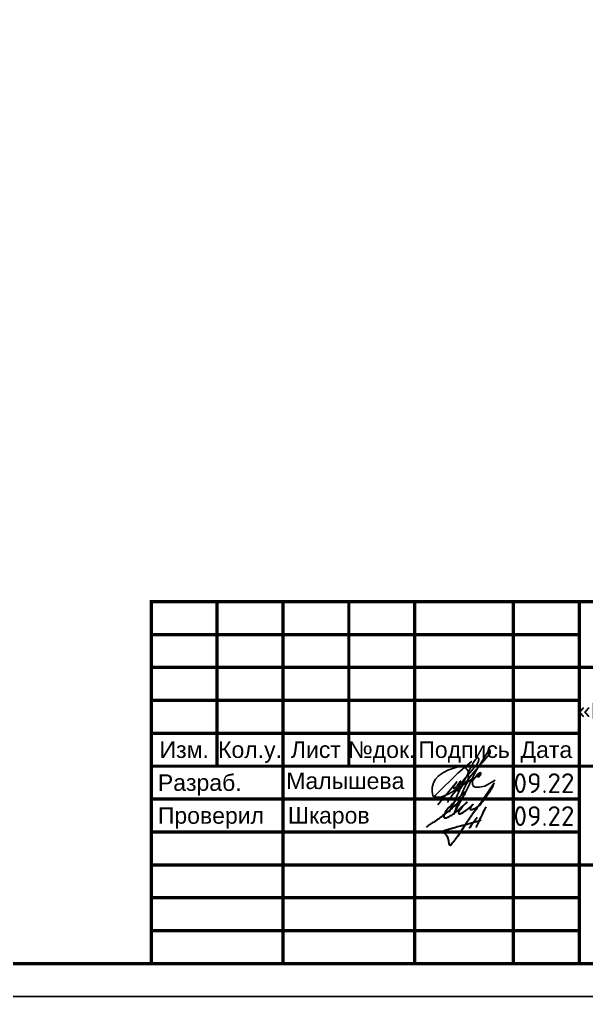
# Model space of a CAD drawing. Header units: millimetres. Extents: x 1114 to 8235, y 637 to 5441.
# Drawn here: x 3119.9 to 3206, y 831.3 to 979.8 of the extents above; entities that cross this region are included whole.
import ezdxf
from ezdxf.enums import TextEntityAlignment as Align

# ---------------------------------------------------------------- set-up
doc = ezdxf.new("R2010")
doc.units = ezdxf.units.MM
doc.layers.add('Размерный', color=4, linetype='Continuous', lineweight=30)
doc.layers.add('Размеры на чертеже', color=250, linetype='Continuous', lineweight=25)
doc.layers.add('рамка', color=7, linetype='Continuous')
doc.styles.add('-ISOCPEUR-', font='isocpeur.ttf')
doc.styles.get("Standard").update_dxf_attribs({"font": 'arial.ttf'})

# ---------------------------------------------------------------- blocks, each defined once
blk = doc.blocks.new('*U316')
blk.add_lwpolyline([(0, 0), (420, 0), (420, -297), (0, -297)], close=True)
at = {"const_width": 0.5}
blk.add_lwpolyline([(20, -5), (415, -5), (415, -292), (20, -292)], close=True, dxfattribs=at)
for points in [[(230, -292), (230, -237), (415, -237)], [(240, -237), (240, -262)], [(250, -237), (250, -292)], [(260, -237), (260, -262)], [(270, -237), (270, -292)], [(285, -237), (285, -292)], [(295, -237), (295, -292)], [(230, -242), (295, -242)], [(230, -247), (295, -247)], [(295, -247), (415, -247)], [(230, -252), (295, -252)], [(230, -257), (295, -257)], [(230, -262), (415, -262)], [(230, -267), (295, -267)], [(230, -272), (295, -272)], [(230, -277), (295, -277)], [(295, -277), (415, -277)], [(230, -282), (295, -282)], [(230, -287), (295, -287)]]:
    blk.add_lwpolyline(points, dxfattribs=at)
for s, p in [('Изм.', (235, -259.5)), ('Кол.у.', (245, -259.5)), ('Лист', (255, -259.5)), ('№док.', (265, -259.5)), ('Подпись', (277.5, -259.5)), ('Дата', (290, -259.5))]:
    blk.add_text(s, height=2.5).set_placement(p, align=Align.MIDDLE_CENTER)
for s, p in [('Разраб.', (231, -264.5)), ('Проверил', (231, -269.5))]:
    blk.add_text(s, height=2.5).set_placement(p, align=Align.MIDDLE_LEFT)
at = {"insert": (353.34, -255.97), "char_height": 2.5, "width": 124.3112, "attachment_point": 5, "style": '-ISOCPEUR-'}
blk.add_mtext('\\pi3.21545;{\\C7;«Капитальный ремонт тепловых сетей от ТК-8013 по ул. Куйбышева,д.7 до ж/д. №6 по ул. Луговая в ГО г. Рыбинск Ярославской области».}', dxfattribs=at)
blk.add_attdef('РАЗРАБОТАЛ', text='', height=2.5).set_placement((250.5, -264.22), align=Align.MIDDLE_LEFT)
at = {"flags": 8}
for tag, height, p in [('ДАТА', 2.5, (290.07, -264.4)), ('ЛИСТ', 3, (386.39, -271.92)), ('ЛИСТОВ', 3, (403.89, -271.92))]:
    blk.add_attdef(tag, text='', height=height, dxfattribs=at).set_placement(p, align=Align.MIDDLE_CENTER)
blk.add_attdef('ПРОВЕРИЛ', (250.75, -270.73), '', height=2.5)
for tag, p in [('ТЕПЛОВЫЕ_СЕТИ_001', (315.41, -270.98)), ('ИМЯ_ЧЕРТЕЖА_001', (317.51, -285.58))]:
    blk.add_attdef(tag, p, '', height=3, dxfattribs=at)
at = {"style": '-ISOCPEUR-', "flags": 8}
blk.add_attdef('ФОРМАТ', text='', height=3, dxfattribs=at).set_placement((380.97, -294.75), align=Align.MIDDLE_CENTER)
blk = doc.blocks.new('подпись')
at = {"lineweight": 30}
for points in [[(-0.82, -1.23), (-0.21, -0.8), (0.43, -0.36), (0.86, -0.08), (1.32, 0.25), (2, 0.77), (2.8, 1.4), (3.27, 1.83), (3.84, 2.36), (4.46, 3.07), (5.01, 3.73), (5.08, 3.95), (5.01, 4.03), (4.91, 4), (4.76, 3.88), (4.33, 3.49), (3.4, 2.58), (2.34, 1.43), (1.83, 0.48), (1.87, 0.23), (1.99, 0.16), (2.17, 0.16), (2.41, 0.25), (3.02, 0.6), (3.71, 1.09), (4.34, 1.62), (5.32, 2.55), (4.75, 1.98), (4.27, 1.36), (4.08, 1.05), (4.07, 0.85), (4.11, 0.78), (4.25, 0.78), (4.42, 0.84), (4.78, 1.05), (5.16, 1.3), (5.47, 1.51), (5.72, 1.73), (6.05, 1.99), (6.23, 2.18), (5.94, 1.88), (5.8, 1.63), (5.8, 1.5), (5.89, 1.44), (6.13, 1.46), (6.57, 1.6), (6.9, 1.79), (7.5, 2.39), (8.04, 3.08), (8.61, 3.92), (9.15, 4.76), (9.43, 5.33), (8, 3.26), (6.29, 0.88), (3.58, -3.07), (3.05, -3.8), (2.85, -4.05), (2.49, -2.98), (2.12, -2.39), (1.3, -1.96), (1.02, -2.03), (2.91, -1.44), (4.7, -0.96), (7.51, -0.15)], [(8.19, 1.85), (6.68, -1.27)], [(6.86, 0.23), (5.67, -1.43)]]:
    blk.add_spline(points, degree=3, dxfattribs=at)
blk = doc.blocks.new('Подпись Леха')
at = {"layer": 'рамка'}
blk.add_blockref('подпись', (2.7, 0.11), dxfattribs=at)

msp = doc.modelspace()

# ---------------------------------------------------------------- linework, layer by layer
at = {"color": 5}
for points in [[(3184.877, 860.738), (3185.091, 861.167), (3185.431, 861.644), (3185.593, 861.872), (3186.223, 862.569), (3186.649, 863.023), (3186.833, 863.219), (3186.578, 862.947), (3186.405, 862.72), (3186.37, 862.596), (3186.401, 862.497), (3186.51, 862.51), (3186.736, 862.717), (3186.929, 862.96), (3187.086, 863.215), (3187.441, 863.679), (3187.975, 864.197), (3188.319, 864.662), (3188.962, 865.411), (3189.306, 865.812), (3190.1, 866.731), (3190.71, 867.438), (3191.145, 867.987), (3191.357, 868.255), (3191.356, 868.568), (3191.292, 868.802), (3191.004, 868.45), (3190.605, 867.805), (3190.098, 866.986), (3189.352, 865.78), (3188.586, 864.307), (3187.869, 862.773), (3186.513, 860.243), (3185.851, 858.943), (3186.144, 859.806), (3186.56, 860.906), (3187.127, 862.241), (3187.598, 863.351), (3187.902, 863.844), (3188.02, 864.417), (3188.064, 864.717), (3188.059, 865.037), (3188.003, 865.509), (3187.74, 865.906), (3187.483, 866.121), (3186.931, 866.21), (3186.441, 866.162), (3185.843, 865.999), (3185.401, 865.827), (3184.95, 865.651), (3184.258, 865.32), (3183.684, 864.929), (3183.474, 864.785), (3183.085, 864.3), (3182.738, 863.73), (3182.575, 863.031), (3182.571, 862.449), (3182.686, 861.761), (3182.939, 861.549), (3183.583, 861.552), (3183.97, 861.645), (3184.871, 861.962), (3185.628, 862.375), (3186.424, 862.914), (3187.411, 863.532), (3188.406, 864.213), (3189.345, 864.724), (3189.799, 865.018), (3189.587, 865.007), (3189.518, 864.836), (3189.458, 864.687), (3189.611, 864.625), (3189.922, 864.969), (3189.955, 865.126), (3189.937, 865.3), (3189.725, 865.274), (3189.479, 865.066), (3188.675, 864.039), (3188.682, 863.515), (3188.828, 863.232), (3189.066, 863.091), (3189.311, 863.087), (3189.72, 863.081), (3190.573, 863.236), (3192.112, 864.154)], [(3183.413, 860.417), (3186.296, 863.914), (3185.829, 863.255), (3185.757, 863.088), (3185.788, 862.952), (3185.825, 862.884), (3186.145, 863.059), (3186.272, 863.216), (3186.381, 863.28), (3186.53, 863.53), (3186.758, 863.727), (3186.87, 863.892), (3186.934, 863.986), (3186.865, 864.033), (3186.755, 863.951), (3186.639, 863.744), (3186.542, 863.54), (3186.496, 863.392), (3186.482, 863.241), (3187.093, 863.81), (3187.304, 864.128), (3187.579, 864.462), (3187.907, 864.86), (3188.525, 865.576), (3188.959, 866.079), (3189.269, 866.437), (3189.552, 866.895), (3189.647, 867.23), (3189.642, 867.442), (3189.536, 867.57), (3189.392, 867.57), (3189.185, 867.342), (3188.971, 867.106), (3188.791, 866.773), (3188.373, 865.999), (3188.13, 865.548), (3187.909, 864.987), (3187.425, 864.056), (3187.033, 863.379), (3186.723, 862.608), (3186.38, 861.841), (3185.73, 860.459), (3185.405, 859.822), (3185.232, 859.482), (3185.171, 859.361), (3185.097, 859.398), (3185.04, 859.558)], [(3188.122, 866.539), (3188.509, 867.009), (3186.458, 865.233), (3183.211, 862.029), (3183.075, 861.853), (3182.987, 861.699), (3182.939, 861.549), (3182.949, 861.441), (3182.96, 861.323)]]:
    msp.add_lwpolyline(points, dxfattribs=at)

# ---------------------------------------------------------------- block references
msp.add_blockref('Подпись Леха', (3179.813, 858.145))
at = {"layer": 'Размеры на чертеже', "lineweight": 90}
ref = msp.add_blockref('*U316', (2909.904, 1128.281), dxfattribs=at)
ref.add_attrib('РАЗРАБОТАЛ', 'Малышева', dxfattribs={"layer": '0', "height": 2.5}).set_placement((3160.405, 864.057), align=Align.MIDDLE_LEFT)
ref.add_attrib('ПРОВЕРИЛ', 'Шкаров', (3160.653, 857.552), dxfattribs={"layer": '0', "height": 2.5})

# ---------------------------------------------------------------- texts
at = {"layer": 'Размерный', "color": 0, "style": '-ISOCPEUR-'}
for p in [(3194.912, 862.199), (3194.912, 857.199)]:
    msp.add_text('09.22', height=3, dxfattribs=at).set_placement(p)

doc.saveas('drawing.dxf')
